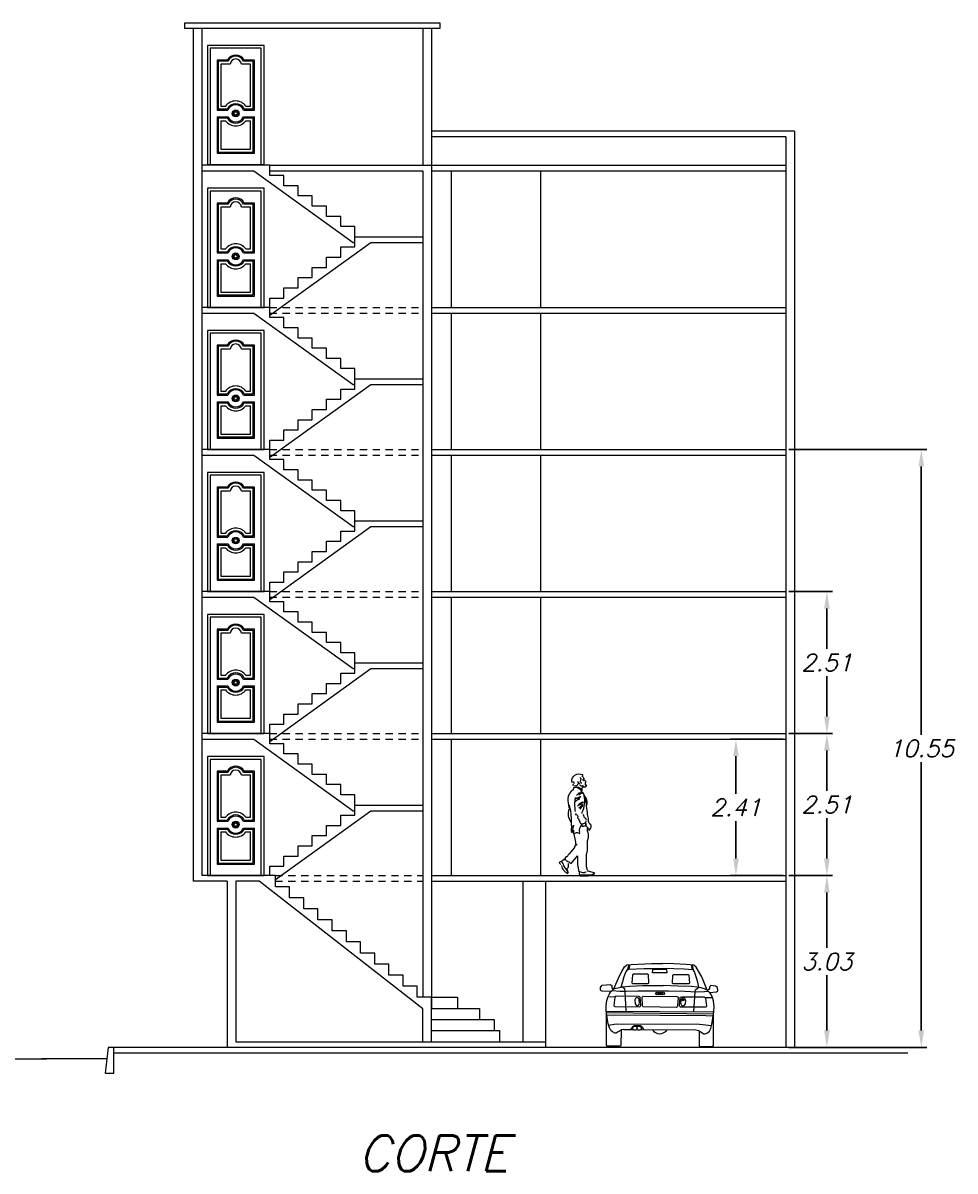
# Model space of a CAD drawing. Header units: millimetres. Extents: x 94 to 362, y 157 to 221.
# Drawn here: x 295.5 to 311.93, y 161.82 to 182.07 of the extents above; entities that cross this region are included whole.
import ezdxf

# ---------------------------------------------------------------- set-up
doc = ezdxf.new("R2010")
doc.units = ezdxf.units.MM
doc.linetypes.add('HIDDEN', pattern=[9.525, 6.35, -3.175])
doc.layers.get('0').update_dxf_attribs({"lineweight": 9})
doc.layers.get('Defpoints').update_dxf_attribs({"lineweight": 9})
doc.layers.add('ALZADOS', color=7, linetype='Continuous', lineweight=9)
doc.layers.add('puertas y muebles', color=6, linetype='Continuous', lineweight=9)
doc.styles.get("Standard").update_dxf_attribs({"font": 'romans.shx', "oblique": 15})
doc.dimstyles.get("Standard").update_dxf_attribs({"dimtxt": 0.3, "dimasz": 0.3, "dimexe": 0.1, "dimexo": 0.05, "dimgap": 0.09, "dimtad": 0, "dimtih": 1, "dimtoh": 1, "dimzin": 0, "dimdsep": 46, "dimtxsty": 'Standard', "dimcen": 0.09, "dimadec": 0, "dimazin": 0, "dimtfac": 1, "dimtofl": 0, "dimtmove": 0, "dimatfit": 3, "dimfxl": 1, "dimtolj": 1, "dimtzin": 0, "dimarcsym": 0})

# ---------------------------------------------------------------- blocks, each defined once
blk = doc.blocks.new('puerta_frontal_01')
at = {"layer": 'puertas y muebles'}
for p, q in [((1, 2.1), (0, 2.1)), ((0, 2.1), (0, 0)), ((0.95, 2.05), (0.05, 2.05)), ((0.05, 2.05), (0.05, 0)), ((0.95, 0), (0.95, 2.05)), ((1, 0), (1, 2.1)), ((0.35, 1.84), (0.17, 1.84)), ((0.17, 1.84), (0.17, 0.96)), ((0.83, 1.84), (0.65, 1.84)), ((0.83, 0.96), (0.83, 1.84)), ((0.363, 1.82), (0.19, 1.82)), ((0.19, 1.82), (0.19, 0.98)), ((0.401, 1.77), (0.24, 1.77)), ((0.24, 1.77), (0.24, 1.03)), ((0.76, 1.77), (0.599, 1.77)), ((0.81, 1.82), (0.637, 1.82)), ((0.76, 1.03), (0.76, 1.77)), ((0.81, 0.98), (0.81, 1.82)), ((0.24, 1.03), (0.323, 1.03)), ((0.677, 1.03), (0.76, 1.03)), ((0.17, 0.96), (0.363, 0.96)), ((0.17, 0.84), (0.363, 0.84)), ((0.17, 0.84), (0.17, 0.2)), ((0.19, 0.98), (0.35, 0.98)), ((0.19, 0.82), (0.35, 0.82)), ((0.19, 0.82), (0.19, 0.22)), ((0.637, 0.96), (0.83, 0.96)), ((0.637, 0.84), (0.83, 0.84)), ((0.65, 0.98), (0.81, 0.98)), ((0.65, 0.82), (0.81, 0.82)), ((0.81, 0.22), (0.81, 0.82)), ((0.83, 0.2), (0.83, 0.84)), ((0.24, 0.77), (0.24, 0.27)), ((0.24, 0.77), (0.323, 0.77)), ((0.677, 0.77), (0.76, 0.77)), ((0.76, 0.27), (0.76, 0.77)), ((0.19, 0.22), (0.81, 0.22)), ((0.24, 0.27), (0.76, 0.27)), ((0, 0), (0.05, 0)), ((0.05, 0), (0.95, 0)), ((0.17, 0.2), (0.83, 0.2)), ((0.95, 0), (1, 0))]:
    blk.add_line(p, q, dxfattribs=at)
for radius in [0.06, 0.04, 0.03]:
    blk.add_circle((0.5, 0.9), radius, dxfattribs=at)
for centre, radius, start, end in [((0.5, 1.76), 0.17, 28.0725, 151.9275), ((0.5, 1.76), 0.15, 23.5782, 156.4218), ((0.5, 1.76), 0.1, 5.7392, 174.2608), ((0.5, 0.9), 0.22, 36.2215, 143.7785), ((0.5, 0.9), 0.17, 28.0725, 151.9275), ((0.5, 0.9), 0.15, 23.5782, 156.4218), ((0.5, 0.9), 0.17, 208.0725, 331.9275), ((0.5, 0.9), 0.15, 203.5782, 336.4218), ((0.5, 0.9), 0.22, 216.2215, 323.7785)]:
    blk.add_arc(centre, radius, start, end, dxfattribs=at)
blk = doc.blocks.new('A$C2EA82C64')
for points in [[(0.206, 1.756), (0.187, 1.719), (0.187, 1.7), (0.149, 1.663), (0.168, 1.644), (0.168, 1.625), (0.168, 1.625)], [(0.168, 1.625), (0.168, 1.607), (0.168, 1.607), (0.149, 1.607), (0.149, 1.607), (0.149, 1.588), (0.149, 1.588), (0.168, 1.569), (0.187, 1.569), (0.206, 1.569), (0.224, 1.551), (0.224, 1.551), (0.224, 1.532), (0.224, 1.532), (0.243, 1.532)], [(0.262, 1.681), (0.243, 1.644), (0.224, 1.644)], [(0.243, 1.794), (0.243, 1.794)], [(0.262, 1.737), (0.243, 1.719)], [(0.262, 1.625), (0.28, 1.625), (0.28, 1.644), (0.299, 1.663)], [(0.206, 1.27), (0.28, 1.196)], [(0.206, 1.252), (0.262, 1.177)], [(0.131, 0.841), (0.131, 0.803), (0.112, 0.747), (0.112, 0.71), (0.112, 0.673), (0.131, 0.617), (0.131, 0.542), (0.131, 0.504), (0.131, 0.448), (0.149, 0.374), (0.149, 0.355), (0.149, 0.318), (0.149, 0.243), (0.149, 0.168), (0.131, 0.112)], [(0.149, 0.953), (0.149, 0.971)], [(0.168, 0.953), (0.149, 0.897)], [(0.224, 0.915), (0.224, 0.878), (0.206, 0.878), (0.187, 0.878), (0.187, 0.878), (0.149, 0.897)], [(0.374, 0.766), (0.336, 0.598), (0.336, 0.579), (0.336, 0.579), (0.336, 0.56), (0.318, 0.56), (0.318, 0.56), (0.318, 0.542), (0.336, 0.542), (0.355, 0.523), (0.355, 0.504), (0.448, 0.392), (0.467, 0.374), (0.486, 0.336), (0.504, 0.336), (0.523, 0.299), (0.542, 0.299), (0.542, 0.299), (0.542, 0.28), (0.56, 0.28), (0.579, 0.262), (0.579, 0.262), (0.579, 0.262), (0.617, 0.243)], [(0.448, 0.243), (0.411, 0.224), (0.299, 0.355), (0.299, 0.318), (0.299, 0.299), (0.299, 0.206), (0.28, 0.075)], [(0.131, 0.093), (0.112, 0.093), (0, 0.056), (0, 0.056), (0.019, 0.019), (0.112, 0), (0.149, 0), (0.187, 0), (0.206, 0), (0.206, 0), (0.262, 0), (0.262, 0.019), (0.187, 0.019), (0.149, 0.019), (0.112, 0.019), (0.056, 0.019), (0.019, 0.037), (0, 0.037), (0, 0.056)]]:
    blk.add_lwpolyline(points)
for points in [[(0.206, 1.7, 0.149606), (0.187, 1.719)], [(0.206, 1.681, 0.102362), (0.187, 1.7)], [(0.243, 1.794, 0.283465), (0.206, 1.775)], [(0.206, 1.756, 0.220472), (0.224, 1.756)], [(0.243, 1.719, 0.133858), (0.243, 1.7)], [(0.374, 1.756, 0.330709), (0.243, 1.794)], [(0.243, 1.681, 0.251969), (0.243, 1.7)], [(0.299, 1.625, 0.519685), (0.355, 1.588)], [(0.392, 1.663, 1), (0.374, 1.625)], [(0.392, 1.644, 0.322835), (0.374, 1.756)], [(0.374, 1.588, 0.07874), (0.374, 1.625)], [(0.243, 1.495, 0.275591), (0.168, 1.364)], [(0.187, 1.42, 0.149606), (0.224, 1.121)], [(0.187, 1.588, 0.07874), (0.206, 1.588)], [(0.206, 1.588, 0.362205), (0.262, 1.607)], [(0.299, 1.439, 0.464567), (0.206, 1.457)], [(0.355, 1.569, 0.228346), (0.224, 1.532, 0.047244), (0.224, 1.495)], [(0.336, 1.569, 0.188976), (0.224, 1.495)], [(0.299, 1.439, 0.204724), (0.243, 1.457, 0.015748), (0.28, 1.42)], [(0.318, 1.42, 0.03937), (0.299, 1.439)], [(0.355, 1.569, 0.062992), (0.336, 1.569)], [(0.374, 1.532, 0.11811), (0.355, 1.569)], [(0.467, 1.364, 0.212598), (0.374, 1.532)], [(0.149, 1.233, 0.031496), (0.131, 1.084, 0.102362), (0.112, 0.99)], [(0.168, 1.401, 0.244094), (0.149, 1.233)], [(0.168, 1.382, 0.07874), (0.149, 1.233)], [(0.224, 1.289, 0.188976), (0.187, 1.308)], [(0.299, 1.233, 0.15748), (0.206, 1.308)], [(0.224, 1.289, 0.220472), (0.28, 1.252)], [(0.299, 1.364, 0.07874), (0.243, 1.401)], [(0.336, 1.364, 0.102362), (0.243, 1.401)], [(0.299, 1.345, 0.007874), (0.262, 1.364)], [(0.262, 1.364, 0.11811), (0.299, 1.364)], [(0.448, 1.252, 0.055118), (0.411, 0.953, 0.015748), (0.411, 0.785), (0.392, 0.766), (0.374, 0.897), (0.392, 0.822), (0.374, 0.803), (0.374, 0.785), (0.374, 0.747), (0.318, 0.766, 0.283465), (0.262, 0.747)], [(0.336, 1.308, 0.220472), (0.299, 1.345)], [(0.336, 1.14, 0.102362), (0.336, 1.382)], [(0.43, 1.177, 0.23622), (0.448, 1.233)], [(0.448, 1.214, 0.070866), (0.467, 1.364)], [(0.206, 1.084, 0.165354), (0.187, 1.046, 0.086614), (0.149, 0.99)], [(0.224, 1.121, 0.181102), (0.224, 1.102)], [(0.299, 1.028, 0.141732), (0.262, 0.953)], [(0.336, 1.084, 0.637795), (0.299, 1.028)], [(0.336, 1.084, 0.267717), (0.318, 1.102)], [(0.411, 0.953, 0.267717), (0.448, 1.177)], [(0.093, 0.934, 0.393701), (0.075, 0.841)], [(0.093, 0.803, 0.070866), (0.075, 0.841)], [(0.093, 0.934, 0.086614), (0.112, 0.99)], [(0.131, 0.859, 0.11811), (0.093, 0.803)], [(0.131, 0.859, 0.409449), (0.149, 0.934)], [(0.168, 0.934, 0.094488), (0.224, 0.915, 0.228346), (0.262, 0.953)], [(0.262, 0.766, 0.204724), (0.224, 0.915)], [(0.448, 0.243, 0.181102), (0.523, 0.299)], [(0.467, 0.224, 0.094488), (0.467, 0.187)], [(0.467, 0.206, 0.070866), (0.467, 0.149)], [(0.598, 0.262, 0.220472), (0.542, 0.168), (0.486, 0.093), (0.467, 0.056), (0.467, 0.056)], [(0.598, 0.206, 0.149606), (0.617, 0.243)], [(0.187, 0.056, 0.165354), (0.149, 0.075)], [(0.187, 0.056, 0.11811), (0.262, 0.075)], [(0.262, 0.019, 0.133858), (0.262, 0.075)], [(0.467, 0.037, 0.23622), (0.579, 0.187)], [(0.486, 0.112, 0.370079), (0.467, 0.149)], [(0.486, 0.112, 0.03937), (0.467, 0.056)]]:
    blk.add_lwpolyline(points, format="xyb")
blk = doc.blocks.new('AUTO_Audi_back')
at = {"color": 7, "linetype": 'Continuous'}
for p, q in [((-0.542, 1.424), (-0.562, 1.34)), ((-0.525, 1.426), (-0.543, 1.348)), ((0.555, 1.42), (0.573, 1.337)), ((0.574, 1.418), (0.592, 1.332)), ((-0.903, 0.866), (-0.785, 0.86)), ((-0.355, 0.744), (-0.361, 0.812)), ((0.81, 0.848), (0.933, 0.848)), ((-0.434, 0.805), (-0.427, 0.737)), ((0.377, 0.738), (0.383, 0.806)), ((0.456, 0.799), (0.449, 0.731)), ((-0.94, 0.604), (0.958, 0.592)), ((-0.933, 0.579), (0.951, 0.561)), ((-0.635, 0.281), (-0.464, 0.281)), ((-0.409, 0.281), (-0.391, 0.281)), ((-0.33, 0.281), (0.64, 0.274))]:
    blk.add_line(p, q, dxfattribs=at)
for points in [[(-0.805, 1), (-0.714, 1.214), (-0.659, 1.318), (-0.616, 1.385), (-0.574, 1.421), (-0.5, 1.427), (-0.14, 1.446), (0.055, 1.446)], [(0.842, 0.976), (0.744, 1.208), (0.689, 1.311), (0.646, 1.379), (0.604, 1.415), (0.47, 1.427), (0.25, 1.44), (0.055, 1.446)], [(-0.676, 1.035), (-0.647, 1.129), (-0.622, 1.214), (-0.604, 1.263), (-0.586, 1.305), (-0.567, 1.336), (-0.549, 1.348), (-0.269, 1.36), (0.128, 1.36)], [(-0.19, 1.104), (-0.195, 1.248), (-0.204, 1.257), (-0.465, 1.256), (-0.477, 1.248), (-0.487, 1.104), (-0.476, 1.092), (-0.201, 1.093), (-0.19, 1.104)], [(0.128, 1.281), (-0.122, 1.281), (-0.116, 1.336), (-0.11, 1.342), (-0.098, 1.348), (0.11, 1.348), (0.116, 1.342), (0.122, 1.336), (0.128, 1.281)], [(0.695, 1.027), (0.677, 1.116), (0.64, 1.226), (0.616, 1.299), (0.598, 1.33), (0.585, 1.336), (0.433, 1.348), (0.25, 1.354), (0.128, 1.36)], [(0.229, 1.098), (0.235, 1.241), (0.244, 1.251), (0.505, 1.25), (0.517, 1.241), (0.527, 1.098), (0.516, 1.085), (0.241, 1.086), (0.229, 1.098)], [(-0.86, 0.952), (-1.013, 0.958), (-1.031, 0.964), (-1.043, 0.976), (-1.043, 1.025), (-1.031, 1.043), (-1.013, 1.061), (-0.872, 1.074), (-0.86, 1.067), (-0.842, 1.055), (-0.842, 1.019), (-0.83, 1), (-0.805, 1)], [(-0.94, 0.61), (-0.94, 0.708), (-0.927, 0.793), (-0.903, 0.866), (-0.885, 0.909), (-0.866, 0.939), (-0.805, 1), (-0.763, 1.013), (-0.732, 1.019), (-0.659, 1.037), (-0.531, 1.049), (-0.293, 1.055), (0.067, 1.055)], [(-0.586, 0.602), (-0.604, 0.958), (-0.61, 0.994), (-0.622, 1.006), (-0.659, 1.037)], [(0.958, 0.598), (0.964, 0.683), (0.951, 0.787), (0.933, 0.848), (0.909, 0.897), (0.884, 0.927), (0.842, 0.976), (0.793, 1), (0.726, 1.019), (0.659, 1.031), (0.555, 1.043), (0.323, 1.049), (0.067, 1.055)], [(0.604, 0.594), (0.628, 0.945), (0.628, 0.945), (0.634, 0.982), (0.64, 0.988), (0.665, 1.006), (0.693, 1.028)], [(0.878, 0.933), (1.006, 0.945), (1.019, 0.958), (1.025, 0.97), (1.019, 1.025), (1.006, 1.037), (0.988, 1.049), (0.903, 1.055), (0.884, 1.043), (0.878, 1.031), (0.878, 1.006), (0.866, 0.988), (0.842, 0.976)], [(-0.836, 0.97), (-0.702, 0.958), (-0.586, 0.958), (-0.384, 0.964), (0.158, 0.964), (0.445, 0.958), (0.653, 0.945), (0.793, 0.952), (0.86, 0.958)], [(-0.787, 0.689), (-0.348, 0.683), (-0.336, 0.695), (-0.33, 0.708), (-0.342, 0.854), (-0.348, 0.86), (-0.366, 0.866), (-0.763, 0.872), (-0.781, 0.86), (-0.787, 0.848), (-0.805, 0.708), (-0.799, 0.695), (-0.787, 0.689)], [(-0.287, 0.872), (0.305, 0.866), (0.323, 0.86), (0.329, 0.848), (0.317, 0.701), (0.311, 0.683), (0.299, 0.671), (-0.287, 0.683), (-0.293, 0.689), (-0.299, 0.701), (-0.305, 0.848), (-0.299, 0.86), (-0.287, 0.872)], [(0.811, 0.677), (0.372, 0.677), (0.36, 0.689), (0.354, 0.701), (0.366, 0.848), (0.372, 0.854), (0.39, 0.86), (0.787, 0.86), (0.805, 0.848), (0.811, 0.836), (0.829, 0.695), (0.823, 0.683), (0.811, 0.677)], [(-0.635, 0.281), (-0.671, 0.274), (-0.708, 0.25), (-0.732, 0.238), (-0.763, 0.22), (-0.787, 0.22), (-0.83, 0.238), (-0.86, 0.262), (-0.885, 0.311), (-0.903, 0.384), (-0.921, 0.494), (-0.94, 0.61)], [(-0.677, 0.262), (-0.683, 0), (-0.689, -0.012), (-0.921, -0.012), (-0.933, 0.006), (-0.933, 0.567)], [(-0.927, 0.537), (-0.793, 0.543), (0.817, 0.531), (0.945, 0.525)], [(0.64, 0.274), (0.689, 0.262), (0.726, 0.238), (0.75, 0.226), (0.781, 0.207), (0.805, 0.207), (0.848, 0.226), (0.878, 0.25), (0.903, 0.299), (0.921, 0.372), (0.939, 0.482), (0.958, 0.598)], [(0.701, 0.25), (0.701, -0.006), (0.707, -0.018), (0.939, -0.018), (0.951, 0), (0.951, 0.559)], [(-0.897, 0.36), (-0.763, 0.384), (0.707, 0.378), (0.915, 0.354)], [(-0.519, 0.281), (-0.494, 0.299), (-0.488, 0.311), (-0.482, 0.323), (-0.464, 0.342), (-0.445, 0.354), (-0.336, 0.354), (-0.323, 0.342), (-0.311, 0.329), (-0.299, 0.311), (-0.287, 0.293), (-0.275, 0.281)]]:
    blk.add_lwpolyline(points, dxfattribs=at)
for centre, radius in [((-0.042, 0.917), 0.0263), ((-0.007, 0.917), 0.0263), ((0.028, 0.917), 0.0263), ((0.063, 0.917), 0.0263), ((0.419, 0.803), 0.0167), ((-0.434, 0.305), 0.0369), ((-0.36, 0.305), 0.0369)]:
    blk.add_circle(centre, radius, dxfattribs=at)
for centre, radius, start, end in [((-0.397, 0.808), 0.0364, 5.2369, 185.2286), ((0.419, 0.803), 0.0364, 354.7714, 174.7631), ((-0.391, 0.74), 0.0364, 185.2286, 5.2369), ((0.413, 0.735), 0.0364, 174.7631, 354.7714), ((0.004, 0.365), 0.157, 213.4006, 326.0511)]:
    blk.add_arc(centre, radius, start, end, dxfattribs=at)
blk = doc.blocks.new('*D38')
at = {"layer": 'Defpoints', "color": 0, "lineweight": -2, "transparency": 16777216}
for p, q in [((308.896, 169.435), (307.964, 169.435)), ((308.064, 169.135), (308.064, 168.473)), ((308.064, 167.33), (308.064, 167.993)), ((308.896, 167.03), (307.964, 167.03))]:
    blk.add_line(p, q, dxfattribs=at)
at = {"layer": 'Defpoints', "color": 0, "transparency": 16777216}
for p in [(308.064, 169.435), (308.946, 169.435), (308.946, 167.03)]:
    blk.add_point(p, dxfattribs=at)
for points in [[(308.014, 169.135), (308.114, 169.135), (308.064, 169.435)], [(308.014, 167.33), (308.114, 167.33), (308.064, 167.03)]]:
    blk.add_solid(points, dxfattribs=at)
at = {"layer": 'Defpoints', "color": 0, "transparency": 16777216, "insert": (308.064, 168.233), "char_height": 0.3, "attachment_point": 5}
blk.add_mtext('\\A1;2.41', dxfattribs=at)
blk = doc.blocks.new('*D57')
at = {"layer": 'Defpoints', "color": 0, "lineweight": -2, "transparency": 16777216}
for p, q in [((308.996, 167.03), (309.767, 167.03)), ((309.667, 166.73), (309.667, 165.755)), ((309.667, 164.3), (309.667, 165.275)), ((308.996, 164), (309.767, 164))]:
    blk.add_line(p, q, dxfattribs=at)
at = {"layer": 'Defpoints', "color": 0, "transparency": 16777216}
for p in [(308.946, 167.03), (308.946, 164), (309.667, 164)]:
    blk.add_point(p, dxfattribs=at)
for points in [[(309.617, 166.73), (309.717, 166.73), (309.667, 167.03)], [(309.617, 164.3), (309.717, 164.3), (309.667, 164)]]:
    blk.add_solid(points, dxfattribs=at)
at = {"layer": 'Defpoints', "color": 0, "transparency": 16777216, "insert": (309.667, 165.515), "char_height": 0.3, "attachment_point": 5}
blk.add_mtext('\\A1;3.03', dxfattribs=at)
blk = doc.blocks.new('*D58')
at = {"layer": 'Defpoints', "color": 0, "lineweight": -2, "transparency": 16777216}
for p, q in [((308.996, 169.535), (309.767, 169.535)), ((309.667, 169.235), (309.667, 168.523)), ((309.667, 167.33), (309.667, 168.043)), ((308.996, 167.03), (309.767, 167.03))]:
    blk.add_line(p, q, dxfattribs=at)
at = {"layer": 'Defpoints', "color": 0, "transparency": 16777216}
for p in [(308.946, 169.535), (309.667, 169.535), (308.946, 167.03)]:
    blk.add_point(p, dxfattribs=at)
for points in [[(309.617, 169.235), (309.717, 169.235), (309.667, 169.535)], [(309.617, 167.33), (309.717, 167.33), (309.667, 167.03)]]:
    blk.add_solid(points, dxfattribs=at)
at = {"layer": 'Defpoints', "color": 0, "transparency": 16777216, "insert": (309.667, 168.283), "char_height": 0.3, "attachment_point": 5}
blk.add_mtext('\\A1;2.51', dxfattribs=at)
blk = doc.blocks.new('*D59')
at = {"layer": 'Defpoints', "color": 0, "lineweight": -2, "transparency": 16777216}
for p, q in [((308.996, 172.04), (309.767, 172.04)), ((309.667, 171.74), (309.667, 171.028)), ((309.667, 169.835), (309.667, 170.548)), ((308.996, 169.535), (309.767, 169.535))]:
    blk.add_line(p, q, dxfattribs=at)
at = {"layer": 'Defpoints', "color": 0, "transparency": 16777216}
for p in [(308.946, 172.04), (309.667, 172.04), (308.946, 169.535)]:
    blk.add_point(p, dxfattribs=at)
for points in [[(309.617, 171.74), (309.717, 171.74), (309.667, 172.04)], [(309.617, 169.835), (309.717, 169.835), (309.667, 169.535)]]:
    blk.add_solid(points, dxfattribs=at)
at = {"layer": 'Defpoints', "color": 0, "transparency": 16777216, "insert": (309.667, 170.788), "char_height": 0.3, "attachment_point": 5}
blk.add_mtext('\\A1;2.51', dxfattribs=at)
blk = doc.blocks.new('*D63')
at = {"layer": 'Defpoints', "color": 0, "lineweight": -2, "transparency": 16777216}
for p, q in [((308.996, 174.545), (311.431, 174.545)), ((311.331, 174.245), (311.331, 169.513)), ((311.331, 164.3), (311.331, 169.033)), ((308.996, 164), (311.431, 164))]:
    blk.add_line(p, q, dxfattribs=at)
at = {"layer": 'Defpoints', "color": 0, "transparency": 16777216}
for p in [(308.946, 174.545), (308.946, 164), (311.331, 164)]:
    blk.add_point(p, dxfattribs=at)
for points in [[(311.281, 174.245), (311.381, 174.245), (311.331, 174.545)], [(311.281, 164.3), (311.381, 164.3), (311.331, 164)]]:
    blk.add_solid(points, dxfattribs=at)
at = {"layer": 'Defpoints', "color": 0, "transparency": 16777216, "insert": (311.331, 169.273), "char_height": 0.3, "attachment_point": 5}
blk.add_mtext('\\A1;10.55', dxfattribs=at)

msp = doc.modelspace()

# ---------------------------------------------------------------- linework, layer by layer
for p, q in [((298.496, 181.965), (298.496, 166.93)), ((298.646, 181.965), (298.646, 167.03)), ((302.546, 181.965), (302.546, 179.555)), ((302.696, 181.965), (302.696, 179.555)), ((309.096, 180.155), (302.696, 180.155)), ((308.946, 180.055), (302.696, 180.055)), ((308.946, 180.055), (308.946, 164)), ((309.096, 180.155), (309.096, 164)), ((299.846, 179.555), (302.696, 179.555)), ((299.846, 179.455), (302.546, 179.455)), ((302.546, 179.455), (302.546, 164.885)), ((302.696, 179.555), (302.696, 164.69)), ((302.696, 179.555), (308.946, 179.555)), ((302.696, 179.455), (308.946, 179.455)), ((303.046, 179.455), (303.046, 177.05)), ((304.621, 179.455), (304.621, 177.05)), ((302.696, 177.05), (308.946, 177.05)), ((302.696, 176.95), (308.946, 176.95)), ((303.046, 176.95), (303.046, 174.545)), ((304.621, 176.95), (304.621, 174.545)), ((302.696, 174.545), (308.946, 174.545)), ((302.696, 174.445), (308.946, 174.445)), ((303.046, 174.445), (303.046, 172.04)), ((304.621, 174.445), (304.621, 172.04)), ((302.696, 172.04), (308.946, 172.04)), ((302.696, 171.94), (308.946, 171.94)), ((303.046, 171.94), (303.046, 169.535)), ((304.621, 171.94), (304.621, 169.535)), ((302.696, 169.535), (308.946, 169.535)), ((302.696, 169.435), (308.946, 169.435)), ((303.046, 169.435), (303.046, 167.03)), ((304.621, 169.435), (304.621, 167.03)), ((302.696, 167.03), (308.946, 167.03)), ((299.096, 166.93), (299.096, 164.1)), ((299.096, 166.93), (299.096, 164)), ((299.246, 166.93), (299.246, 164.1)), ((302.696, 166.93), (308.946, 166.93)), ((304.306, 166.93), (304.306, 164.1)), ((304.706, 166.93), (304.706, 164.1)), ((302.696, 164.885), (303.155, 164.885)), ((303.155, 164.885), (303.155, 164.69)), ((302.696, 164.69), (303.544, 164.69)), ((303.544, 164.69), (303.544, 164.495)), ((302.696, 164.495), (303.804, 164.495)), ((303.804, 164.495), (303.804, 164.3)), ((302.696, 164.3), (303.896, 164.3)), ((303.896, 164.3), (303.896, 164.1)), ((311.096, 164), (297.096, 164)), ((299.246, 164.1), (304.706, 164.1)), ((304.706, 164.1), (304.706, 164)), ((279.776, 163.8), (295.908, 163.8)), ((296.974, 163.8), (295.821, 163.8)), ((311.096, 163.9), (297.096, 163.9))]:
    msp.add_line(p, q)
at = {"linetype": 'HIDDEN', "ltscale": 0.02}
for p, q in [((299.846, 177.05), (302.546, 177.05)), ((299.846, 176.95), (302.546, 176.95)), ((299.846, 174.545), (302.546, 174.545)), ((299.846, 174.445), (302.546, 174.445)), ((299.846, 172.04), (302.546, 172.04)), ((299.846, 171.94), (302.546, 171.94)), ((299.846, 169.535), (302.546, 169.535)), ((299.846, 169.435), (302.546, 169.435)), ((299.946, 167.03), (302.546, 167.03)), ((299.946, 166.93), (302.546, 166.93))]:
    msp.add_line(p, q, dxfattribs=at)
for points in [[(298.346, 182.065), (302.846, 182.065), (302.846, 181.965), (298.346, 181.965)], [(297.096, 163.55), (297.096, 164), (296.996, 164), (296.946, 163.55)]]:
    msp.add_lwpolyline(points, close=True)
for points in [[(301.346, 178.295), (301.346, 178.475), (301.096, 178.475), (301.096, 178.655), (300.846, 178.655), (300.846, 178.835), (300.596, 178.835), (300.596, 179.015), (300.346, 179.015), (300.346, 179.195), (300.096, 179.195), (300.096, 179.375), (299.846, 179.375), (299.846, 179.555), (298.646, 179.555)], [(298.646, 179.455), (299.564, 179.455), (301.314, 178.195), (301.346, 178.195)], [(299.846, 177.05), (299.846, 177.215), (300.096, 177.215), (300.096, 177.395), (300.346, 177.395), (300.346, 177.575), (300.596, 177.575), (300.596, 177.755), (300.846, 177.755), (300.846, 177.935), (301.096, 177.935), (301.096, 178.115), (301.346, 178.115), (301.346, 178.295), (302.546, 178.295)], [(299.846, 176.912), (301.628, 178.195), (302.546, 178.195)], [(301.346, 175.79), (301.346, 175.97), (301.096, 175.97), (301.096, 176.15), (300.846, 176.15), (300.846, 176.33), (300.596, 176.33), (300.596, 176.51), (300.346, 176.51), (300.346, 176.69), (300.096, 176.69), (300.096, 176.87), (299.846, 176.87), (299.846, 177.05), (298.646, 177.05)], [(298.646, 176.95), (299.564, 176.95), (301.314, 175.69), (301.346, 175.69)], [(299.846, 174.545), (299.846, 174.71), (300.096, 174.71), (300.096, 174.89), (300.346, 174.89), (300.346, 175.07), (300.596, 175.07), (300.596, 175.25), (300.846, 175.25), (300.846, 175.43), (301.096, 175.43), (301.096, 175.61), (301.346, 175.61), (301.346, 175.79), (302.546, 175.79)], [(299.846, 174.407), (301.628, 175.69), (302.546, 175.69)], [(301.346, 173.285), (301.346, 173.465), (301.096, 173.465), (301.096, 173.645), (300.846, 173.645), (300.846, 173.825), (300.596, 173.825), (300.596, 174.005), (300.346, 174.005), (300.346, 174.185), (300.096, 174.185), (300.096, 174.365), (299.846, 174.365), (299.846, 174.545), (298.646, 174.545)], [(298.646, 174.445), (299.564, 174.445), (301.314, 173.185), (301.346, 173.185)], [(299.846, 172.04), (299.846, 172.205), (300.096, 172.205), (300.096, 172.385), (300.346, 172.385), (300.346, 172.565), (300.596, 172.565), (300.596, 172.745), (300.846, 172.745), (300.846, 172.925), (301.096, 172.925), (301.096, 173.105), (301.346, 173.105), (301.346, 173.285), (302.546, 173.285)], [(299.846, 171.902), (301.628, 173.185), (302.546, 173.185)], [(301.346, 170.78), (301.346, 170.96), (301.096, 170.96), (301.096, 171.14), (300.846, 171.14), (300.846, 171.32), (300.596, 171.32), (300.596, 171.5), (300.346, 171.5), (300.346, 171.68), (300.096, 171.68), (300.096, 171.86), (299.846, 171.86), (299.846, 172.04), (298.646, 172.04)], [(298.646, 171.94), (299.564, 171.94), (301.314, 170.68), (301.346, 170.68)], [(299.846, 169.535), (299.846, 169.7), (300.096, 169.7), (300.096, 169.88), (300.346, 169.88), (300.346, 170.06), (300.596, 170.06), (300.596, 170.24), (300.846, 170.24), (300.846, 170.42), (301.096, 170.42), (301.096, 170.6), (301.346, 170.6), (301.346, 170.78), (302.546, 170.78)], [(299.846, 169.397), (301.628, 170.68), (302.546, 170.68)], [(301.346, 168.275), (301.346, 168.455), (301.096, 168.455), (301.096, 168.635), (300.846, 168.635), (300.846, 168.815), (300.596, 168.815), (300.596, 168.995), (300.346, 168.995), (300.346, 169.175), (300.096, 169.175), (300.096, 169.355), (299.846, 169.355), (299.846, 169.535), (298.646, 169.535)], [(298.646, 169.435), (299.564, 169.435), (301.314, 168.175), (301.346, 168.175)], [(299.846, 167.03), (299.846, 167.195), (300.096, 167.195), (300.096, 167.375), (300.346, 167.375), (300.346, 167.555), (300.596, 167.555), (300.596, 167.735), (300.846, 167.735), (300.846, 167.915), (301.096, 167.915), (301.096, 168.095), (301.346, 168.095), (301.346, 168.275), (302.546, 168.275)], [(299.946, 166.964), (301.628, 168.175), (302.546, 168.175)], [(302.696, 164.1), (302.696, 164.885), (302.446, 164.885), (302.446, 165.08), (302.196, 165.08), (302.196, 165.275), (301.946, 165.275), (301.946, 165.47), (301.696, 165.47), (301.696, 165.665), (301.446, 165.665), (301.446, 165.86), (301.196, 165.86), (301.196, 166.055), (300.946, 166.055), (300.946, 166.25), (300.696, 166.25), (300.696, 166.445), (300.446, 166.445), (300.446, 166.64), (300.196, 166.64), (300.196, 166.835), (299.946, 166.835), (299.946, 167.03), (298.646, 167.03)], [(299.096, 166.93), (298.496, 166.93)], [(302.546, 164.1), (302.546, 164.681), (299.661, 166.93), (299.246, 166.93)]]:
    msp.add_lwpolyline(points)

# ---------------------------------------------------------------- block references
at = {"layer": 'ALZADOS', "xscale": -1}
msp.add_blockref('A$C2EA82C64', (305.572, 167.023), dxfattribs=at)
at = {"layer": 'puertas y muebles'}
for name, p in [('puerta_frontal_01', (298.746, 179.57)), ('puerta_frontal_01', (298.746, 177.05)), ('puerta_frontal_01', (298.746, 174.545)), ('puerta_frontal_01', (298.746, 172.04)), ('puerta_frontal_01', (298.746, 169.535)), ('puerta_frontal_01', (298.746, 167.03)), ('AUTO_Audi_back', (306.717, 164.035))]:
    msp.add_blockref(name, p, dxfattribs=at)

# ---------------------------------------------------------------- texts
at = {"layer": 'Defpoints', "oblique": 15}
msp.add_text('CORTE', height=0.625, dxfattribs=at).set_placement((301.41, 161.821))

# ---------------------------------------------------------------- dimensions: what is measured, and where the dimension line sits
at = {"layer": 'Defpoints'}
for base, p1, p2, picture, middle in [((311.331165985, 164.000337557), (308.945805941, 174.545337557), (308.945805941, 164.000337557), '*D63', (311.331165985, 169.272837557)), ((309.666690149, 172.040337557), (308.945805941, 169.535337557), (308.945805941, 172.040337557), '*D59', (309.666690149, 170.787837557)), ((309.666690149, 169.535337557), (308.945805941, 167.030337557), (308.945805941, 169.535337557), '*D58', (309.666690149, 168.282837557)), ((308.063509357, 169.435337557), (308.945805941, 167.030337557), (308.945805941, 169.435337557), '*D38', (308.063509357, 168.232837557)), ((309.667, 164), (308.946, 167.03), (308.946, 164), '*D57', (309.667, 165.515))]:
    dim = msp.add_linear_dim(base=base, p1=p1, p2=p2, angle=90, dimstyle='Standard', dxfattribs=at)
    dim.commit()
    dim.dimension.update_dxf_attribs({"geometry": picture, "text_midpoint": middle})

doc.saveas('drawing.dxf')
